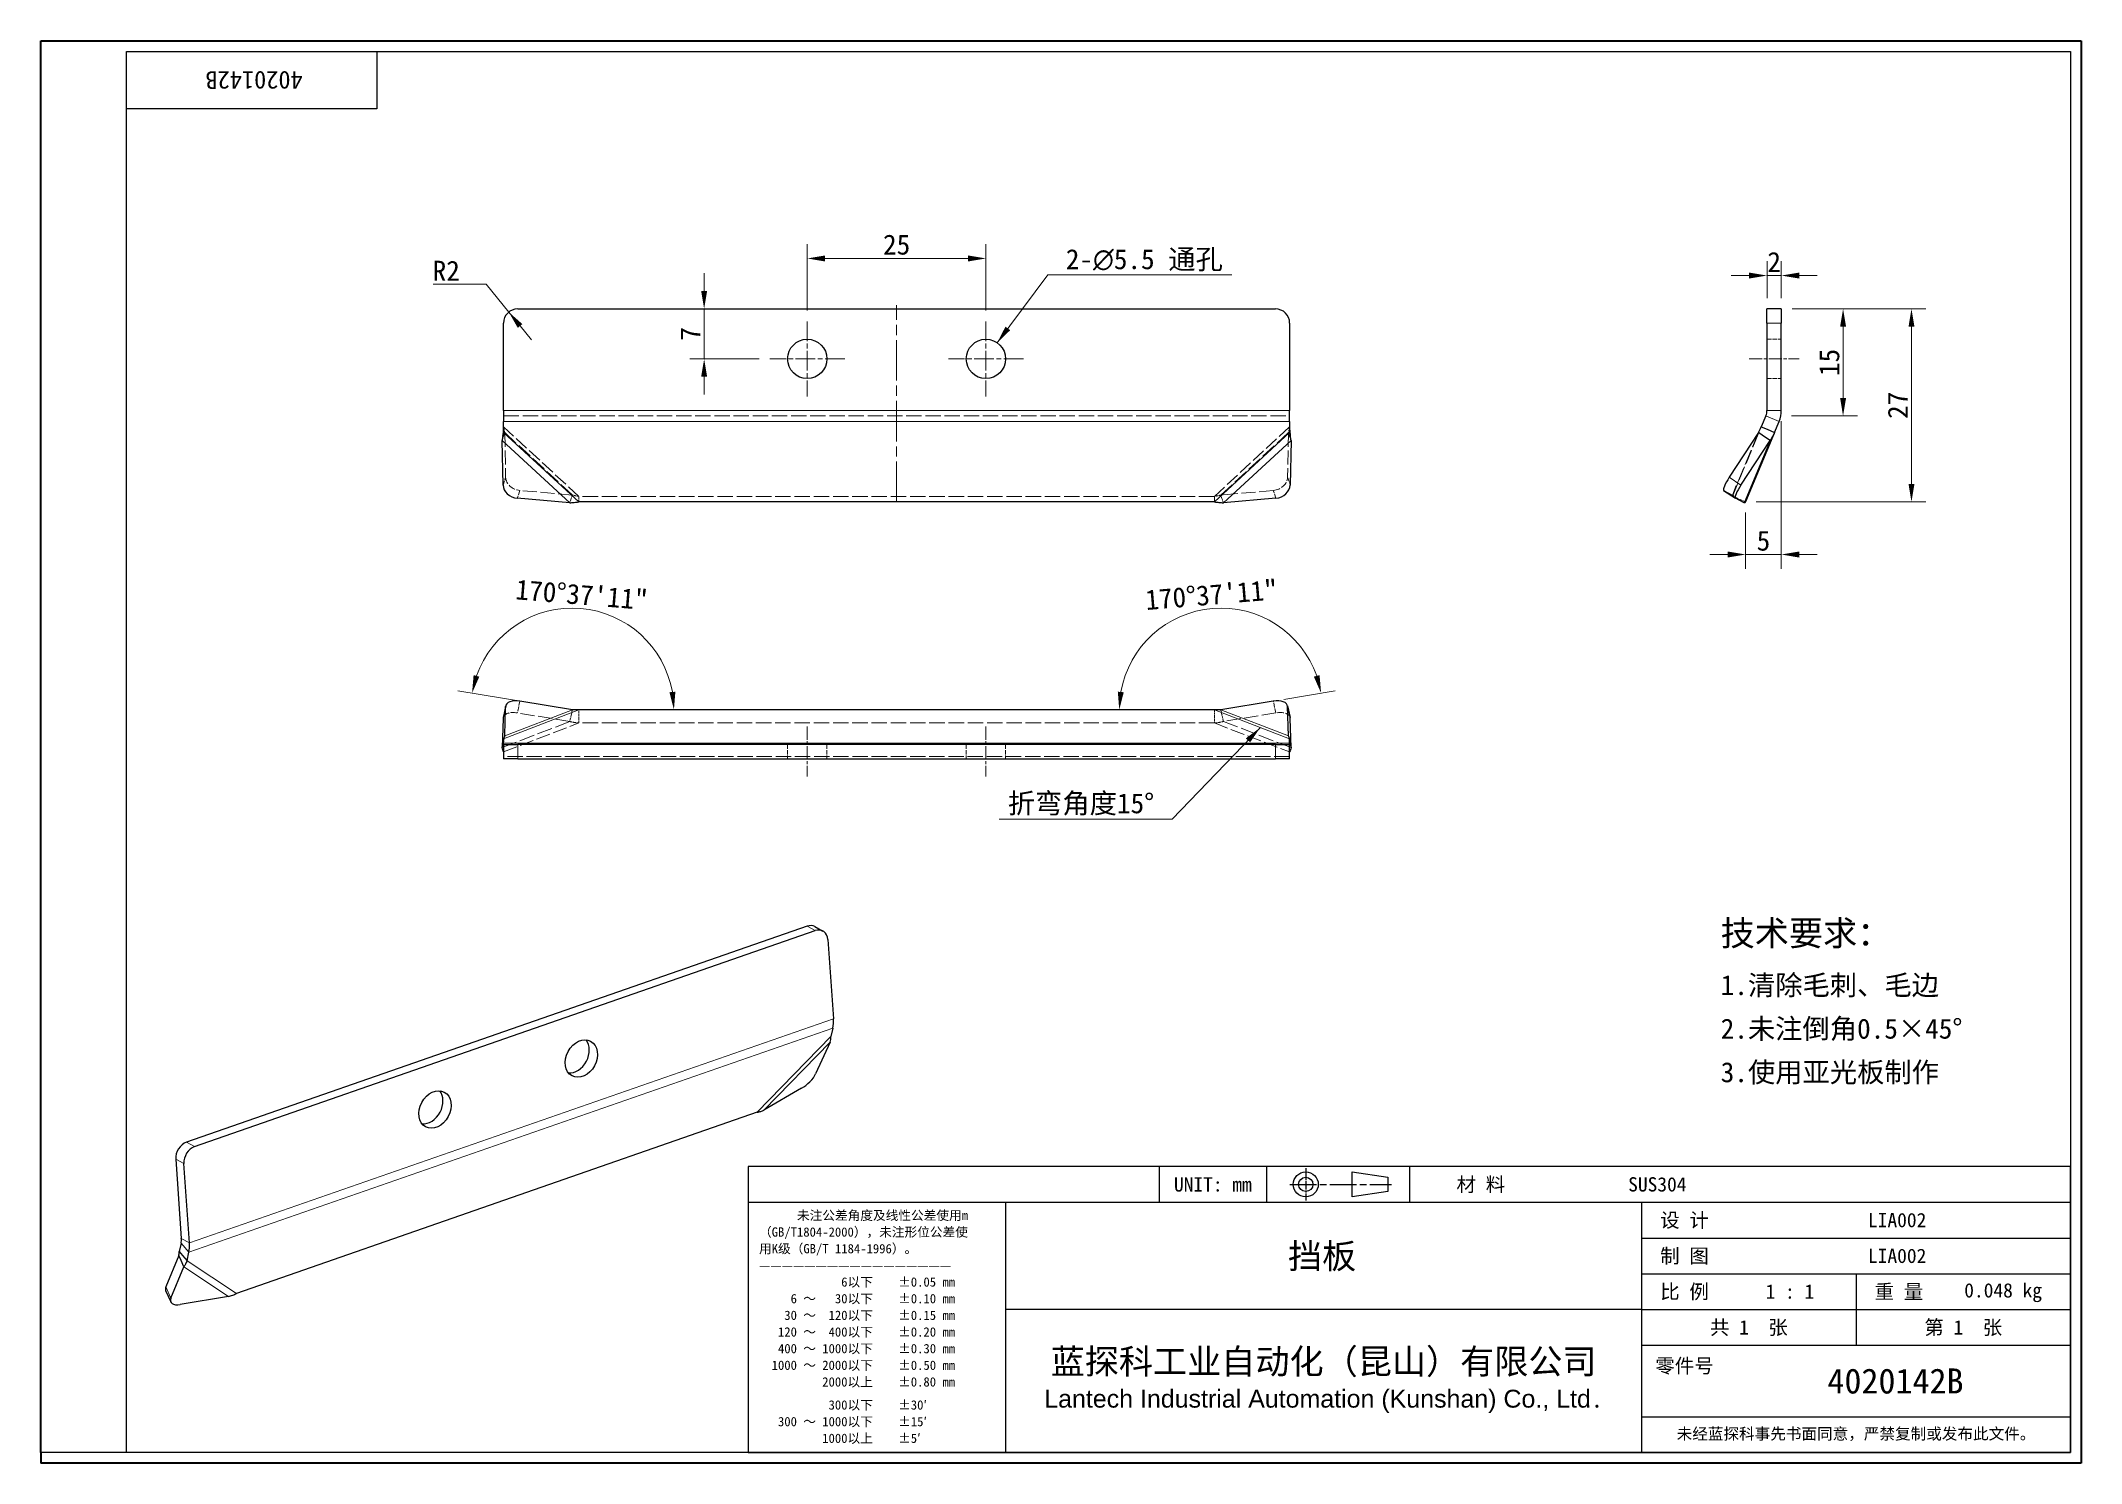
# Model space of a CAD drawing. Header units: millimetres. Extents: x 6 to 292, y 5 to 205.
import ezdxf
from ezdxf.enums import TextEntityAlignment as Align

# ---------------------------------------------------------------- set-up
doc = ezdxf.new("R2010")
doc.units = ezdxf.units.MM
doc.linetypes.add('CHAIN', pattern=[0.3543, 0.2362, -0.0295, 0.0591, -0.0295])
doc.linetypes.add('DASHED', pattern=[0.2067, 0.1654, -0.0413])
for name, color, linetype, lineweight in [('1', 7, 'Continuous', 18), ('可见 (ISO)', 7, 'Continuous', 25), ('可见窄的 (ISO)', 7, 'Continuous', 18), ('图框 (ISO)', 7, 'Continuous', 35), ('标题 (ISO)', 7, 'Continuous', 25)]:
    doc.layers.add(name, color=color, linetype=linetype, lineweight=lineweight)
for name, color, linetype, lineweight, true_color in [('中心标记 (ISO)', 1, 'CHAIN', 18, 0xff0000), ('中心线 (ISO)', 1, 'CHAIN', 18, 0xff0000), ('尺寸 (ISO)', 7, 'Continuous', 18, 0x008000), ('符号 (ISO)', 7, 'Continuous', 18, 0x008000), ('隐藏 (ISO)', 5, 'DASHED', 18, 0x0000ff), ('隐藏窄的 (ISO)', 5, 'DASHED', 18, 0x0000ff)]:
    doc.layers.add(name, color=color, linetype=linetype, lineweight=lineweight, true_color=true_color)
doc.styles.add('文本样式164', font='SimSun.ttf')
doc.styles.add('文本样式165', font='SimSun.ttf')
doc.styles.add('文本样式74', font='SimSun.ttf')
doc.styles.add('最新国标', font='simfang.ttf')
doc.styles.add('注释文本 (ISO)', font='simfang.ttf')
doc.dimstyles.new('默认 (GB)', dxfattribs={"dimtxt": 2.8, "dimasz": 2.5, "dimexe": 2, "dimexo": 1.5, "dimgap": 0.5, "dimtad": 1, "dimtoh": 1, "dimdsep": 46, "dimtxsty": '最新国标', "dimcen": 0.09, "dimdle": 10, "dimclrd": 256, "dimclre": 256, "dimclrt": 256, "dimaunit": 1, "dimadec": 3, "dimazin": 2, "dimtfac": 0.535714, "dimtmove": 0, "dimatfit": 3, "dimfxl": 0, "dimtolj": 1, "dimtzin": 0, "dimlwd": -1, "dimlwe": -1, "dimarcsym": 0})
doc.dimstyles.new('默认 (GB)$7', dxfattribs={"dimtxt": 2.8, "dimasz": 2.5, "dimexe": 2, "dimexo": 1.5, "dimgap": 0.5, "dimtad": 1, "dimtoh": 1, "dimdsep": 46, "dimtxsty": '最新国标', "dimcen": 0.09, "dimdle": 10, "dimclrd": 256, "dimclre": 256, "dimclrt": 256, "dimaunit": 1, "dimadec": 3, "dimazin": 2, "dimtfac": 0.535714, "dimtmove": 0, "dimatfit": 3, "dimfxl": 0, "dimtolj": 1, "dimtzin": 0, "dimlwd": -1, "dimlwe": -1, "dimarcsym": 0})

# ---------------------------------------------------------------- blocks, each defined once
blk = doc.blocks.new('图框 最新国标')
at = {"layer": '图框 (ISO)'}
for p, q in [((6, 7), (6, 204.5)), ((6, 204.5), (291.5, 204.5)), ((291.5, 204.5), (291.5, 5.5)), ((6, 7), (6, 5.5)), ((6, 7), (6, 5.5)), ((291.5, 5.5), (6, 5.5))]:
    blk.add_line(p, q, dxfattribs=at)
at = {"layer": '图框 (ISO)', "color": 7, "linetype": 'Continuous', "lineweight": 25}
for p, q in [((18, 203), (290, 203)), ((18, 7), (18, 203)), ((18, 203), (290, 203)), ((53, 203), (53, 195)), ((290, 203), (290, 7)), ((290, 203), (290, 7)), ((53, 195), (18, 195)), ((290, 7), (6, 7)), ((290, 7), (18, 7))]:
    blk.add_line(p, q, dxfattribs=at)
at = {"layer": '图框 (ISO)', "style": '文本样式74'}
blk.add_attdef('零件代号_001', (42.65, 200.25), '', height=2.5, rotation=180, dxfattribs=at)
blk = doc.blocks.new('标题栏 最新国标')
at = {"layer": '标题 (ISO)'}
for p, q in [((381.98, -183.84), (196.98, -183.84)), ((196.98, -183.84), (196.98, -223.84)), ((254.48, -183.84), (254.48, -188.84)), ((269.48, -183.84), (269.48, -188.84)), ((281.48, -188.09), (281.48, -184.59)), ((281.48, -184.59), (286.48, -185.34)), ((286.48, -185.34), (286.48, -187.34)), ((289.48, -183.84), (289.48, -188.84)), ((381.98, -223.84), (381.98, -183.84)), ((383.48, -183.84), (383.48, -225.34)), ((286.48, -187.34), (281.48, -188.09)), ((196.98, -188.84), (381.98, -188.84)), ((232.98, -188.84), (232.98, -223.84)), ((321.98, -188.84), (321.98, -223.84)), ((321.98, -193.84), (381.98, -193.84)), ((321.98, -198.84), (381.98, -198.84)), ((351.98, -198.84), (351.98, -208.84)), ((321.98, -203.84), (232.98, -203.84)), ((321.98, -203.84), (381.98, -203.84)), ((321.98, -208.84), (381.98, -208.84)), ((321.98, -218.84), (381.98, -218.84)), ((196.98, -223.84), (381.98, -223.84)), ((383.48, -225.34), (196.98, -225.34))]:
    blk.add_line(p, q, dxfattribs=at)
at = {"layer": '标题 (ISO)', "linetype": 'CHAIN', "ltscale": 5.000333}
blk.add_line((274.98, -184.09), (274.98, -188.59), dxfattribs=at)
at = {"layer": '标题 (ISO)', "linetype": 'CHAIN', "ltscale": 15.834605}
blk.add_line((272.73, -186.34), (286.98, -186.34), dxfattribs=at)
at = {"layer": '标题 (ISO)'}
for radius in [1.75, 1]:
    blk.add_circle((274.98, -186.34), radius, dxfattribs=at)
at = {"layer": '1', "style": '文本样式164'}
for s, p in [('UNIT: mm', (261.98, -186.34)), ('材 料', (299.48, -186.34)), ('设 计', (327.98, -191.34)), ('制 图', (327.98, -196.34)), ('比 例', (327.98, -201.34)), ('重 量', (357.98, -201.34)), ('共 1  张', (336.98, -206.34)), ('第 1  张', (366.98, -206.34))]:
    blk.add_text(s, height=2, dxfattribs=at).set_placement(p, align=Align.MIDDLE_CENTER)
at = {"layer": '标题 (ISO)', "char_height": 2, "style": '注释文本 (ISO)'}
for s, insert, attachment_point, line_spacing_factor in [('{\\fSimSun|b0|i0|c134|p2;\\H0.65x;      未注公差角度及线性公差使用m\\P（GB/T1804-2000），未注形位公差使\\P用K级（GB/T 1184-1996）。\\P—————————————————\\P             6以下    ±0.05 mm\\P     6 ～   30以下    ±0.10 mm\\P    30 ～  120以下    ±0.15 mm\\P   120 ～  400以下    ±0.20 mm\\P   400 ～ 1000以下    ±0.30 mm\\P  1000 ～ 2000以下    ±0.50 mm\\P          2000以上    ±0.80 mm\\P\\H0.38462x;\\P\\H2.6x;           300以下    ±30′\\P   300 ～ 1000以下    ±15′\\P          1000以上    ±5′}', (198.48, -206.34), 4, 1.075116), ('{\\fMicrosoft YaHei|b0|i0|c134|p34;\\H1.75x;蓝探科工业自动化（昆山）有限公司\\P\\fArial|b0|i0|c0|p34;\\H0.71429x;Lantech Industrial Automation (Kunshan) Co., Ltd\\fFangSong|b0|i0|c134|p49;.\\H1.15195x; }', (277.48, -213.84), 5, 0.978695)]:
    blk.add_mtext(s, dxfattribs=dict(at, insert=insert, attachment_point=attachment_point, line_spacing_factor=line_spacing_factor))
at = {"layer": '标题 (ISO)', "attachment_point": 5, "style": '注释文本 (ISO)'}
for s, insert, char_height in [('\\fFangSong|b0|i0;零件号', (327.98, -211.84), 2), ('\\fSimSun|b0|i0;{\\H1.6000;未经蓝探科事先书面同意，严禁复制或发布此文件。}', (351.98, -221.34), 1.6)]:
    blk.add_mtext(s, dxfattribs=dict(at, insert=insert, char_height=char_height))
at = {"layer": '标题 (ISO)'}
for tag, p, height, style in [('材料_001', (320.09, -187.33), 2, '注释文本 (ISO)'), ('设计人_001', (353.65, -192.33), 2, '注释文本 (ISO)'), ('库存编号_001', (272.5, -198.11), 3.5, '文本样式165'), ('设计人_001', (353.65, -197.33), 2, '注释文本 (ISO)'), ('视图比例_001', (339.32, -202.33), 2, '注释文本 (ISO)'), ('质量\\P3;_001', (367.12, -202.16), 2, '注释文本 (ISO)'), ('零件代号_001', (347.97, -215.59), 3.5, '文本样式165')]:
    blk.add_attdef(tag, p, '', height=height, dxfattribs=dict(at, style=style))
blk = doc.blocks.new('*D5')
at = {"layer": 'Defpoints', "color": 0, "transparency": 16777216}
for p in [(138.25, 174.05), (113.25, 165.25), (138.25, 165.25)]:
    blk.add_point(p, dxfattribs=at)
at = {"layer": '尺寸 (ISO)', "color": 116, "true_color": 0x00803f, "transparency": 16777216}
for p, q in [((113.25, 166.75), (113.25, 176.05)), ((138.25, 166.75), (138.25, 176.05)), ((115.75, 174.05), (135.75, 174.05))]:
    blk.add_line(p, q, dxfattribs=at)
for points in [[(115.75, 174.47), (115.75, 173.63), (113.25, 174.05)], [(135.75, 174.47), (135.75, 173.63), (138.25, 174.05)]]:
    blk.add_solid(points, dxfattribs=at)
at = {"layer": '尺寸 (ISO)', "transparency": 16777216, "insert": (125.75, 175.97), "char_height": 2.8, "attachment_point": 5, "style": '最新国标'}
blk.add_mtext('\\A1;25', dxfattribs=at)
blk = doc.blocks.new('*D6')
at = {"layer": 'Defpoints', "color": 0, "transparency": 16777216}
for p in [(98.82, 167), (98.82, 160), (108, 160)]:
    blk.add_point(p, dxfattribs=at)
at = {"layer": '尺寸 (ISO)', "color": 116, "true_color": 0x00803f, "transparency": 16777216}
for p, q in [((98.82, 169.5), (98.82, 172)), ((98.82, 167), (98.82, 164.5)), ((98.82, 164.5), (98.82, 162.5)), ((106.5, 160), (96.82, 160)), ((98.82, 160), (98.82, 162.5)), ((98.82, 157.5), (98.82, 155))]:
    blk.add_line(p, q, dxfattribs=at)
for points in [[(98.4, 169.5), (99.23, 169.5), (98.82, 167)], [(98.4, 157.5), (99.23, 157.5), (98.82, 160)]]:
    blk.add_solid(points, dxfattribs=at)
at = {"layer": '尺寸 (ISO)', "transparency": 16777216, "insert": (96.9, 163.5), "char_height": 2.8, "attachment_point": 5, "rotation": 90, "style": '最新国标'}
blk.add_mtext('\\A1;7', dxfattribs=at)
blk = doc.blocks.new('*D7')
at = {"layer": 'Defpoints', "color": 0, "transparency": 16777216}
for p in [(71.48, 166.55), (72.75, 165)]:
    blk.add_point(p, dxfattribs=at)
at = {"layer": '尺寸 (ISO)', "color": 116, "true_color": 0x00803f, "transparency": 16777216}
for p, q in [((60.88, 170.43), (68.33, 170.43)), ((68.33, 170.43), (69.91, 168.49)), ((71.48, 166.55), (69.91, 168.49)), ((72.75, 165), (71.48, 166.55)), ((73.06, 164.61), (74.64, 162.67))]:
    blk.add_line(p, q, dxfattribs=at)
blk.add_solid([(73.38, 164.87), (72.74, 164.34), (71.48, 166.55)], dxfattribs=at)
at = {"layer": '尺寸 (ISO)', "transparency": 16777216, "insert": (62.73, 172.33), "char_height": 2.8, "attachment_point": 5, "style": '最新国标'}
blk.add_mtext('\\A1;R2', dxfattribs=at)
blk = doc.blocks.new('*D8')
at = {"layer": 'Defpoints', "color": 0, "transparency": 16777216}
for p in [(249.54, 167), (249.46, 152.01), (258.18, 152.01)]:
    blk.add_point(p, dxfattribs=at)
at = {"layer": '尺寸 (ISO)', "color": 116, "true_color": 0x00803f, "transparency": 16777216}
for p, q in [((251.04, 167), (260.18, 167)), ((258.18, 164.5), (258.18, 154.51)), ((250.96, 152.01), (260.18, 152.01))]:
    blk.add_line(p, q, dxfattribs=at)
for points in [[(257.77, 164.5), (258.6, 164.5), (258.18, 167)], [(257.77, 154.51), (258.6, 154.51), (258.18, 152.01)]]:
    blk.add_solid(points, dxfattribs=at)
at = {"layer": '尺寸 (ISO)', "transparency": 16777216, "insert": (256.27, 159.5), "char_height": 2.8, "attachment_point": 5, "rotation": 90, "style": '最新国标'}
blk.add_mtext('\\A1;15', dxfattribs=at)
blk = doc.blocks.new('*D9')
at = {"layer": 'Defpoints', "color": 0, "transparency": 16777216}
for p in [(249.54, 167), (244.54, 140), (267.75, 140)]:
    blk.add_point(p, dxfattribs=at)
at = {"layer": '尺寸 (ISO)', "color": 116, "true_color": 0x00803f, "transparency": 16777216}
for p, q in [((251.04, 167), (269.75, 167)), ((267.75, 164.5), (267.75, 142.5)), ((246.04, 140), (269.75, 140))]:
    blk.add_line(p, q, dxfattribs=at)
for points in [[(267.34, 164.5), (268.17, 164.5), (267.75, 167)], [(267.34, 142.5), (268.17, 142.5), (267.75, 140)]]:
    blk.add_solid(points, dxfattribs=at)
at = {"layer": '尺寸 (ISO)', "transparency": 16777216, "insert": (265.84, 153.5), "char_height": 2.8, "attachment_point": 5, "rotation": 90, "style": '最新国标'}
blk.add_mtext('\\A1;27', dxfattribs=at)
blk = doc.blocks.new('*D10')
at = {"layer": 'Defpoints', "color": 0, "transparency": 16777216}
for p in [(249.54, 152.8), (244.54, 140), (244.54, 132.63)]:
    blk.add_point(p, dxfattribs=at)
at = {"layer": '尺寸 (ISO)', "color": 116, "true_color": 0x00803f, "transparency": 16777216}
for p, q in [((249.54, 151.3), (249.54, 130.63)), ((244.54, 138.5), (244.54, 130.63)), ((242.04, 132.63), (239.54, 132.63)), ((249.54, 132.63), (244.54, 132.63)), ((252.04, 132.63), (254.54, 132.63))]:
    blk.add_line(p, q, dxfattribs=at)
for points in [[(242.04, 133.05), (242.04, 132.21), (244.54, 132.63)], [(252.04, 133.05), (252.04, 132.21), (249.54, 132.63)]]:
    blk.add_solid(points, dxfattribs=at)
at = {"layer": '尺寸 (ISO)', "transparency": 16777216, "insert": (247.04, 134.55), "char_height": 2.8, "attachment_point": 5, "style": '最新国标'}
blk.add_mtext('\\A1;5', dxfattribs=at)
blk = doc.blocks.new('*D11')
at = {"layer": 'Defpoints', "color": 0, "transparency": 16777216}
for p in [(249.54, 171.66), (247.54, 167), (249.54, 167)]:
    blk.add_point(p, dxfattribs=at)
at = {"layer": '尺寸 (ISO)', "color": 116, "true_color": 0x00803f, "transparency": 16777216}
for p, q in [((245.04, 171.66), (242.54, 171.66)), ((247.54, 168.5), (247.54, 173.66)), ((247.54, 171.66), (249.54, 171.66)), ((249.54, 168.5), (249.54, 173.66)), ((252.04, 171.66), (254.54, 171.66))]:
    blk.add_line(p, q, dxfattribs=at)
for points in [[(245.04, 172.07), (245.04, 171.24), (247.54, 171.66)], [(252.04, 172.07), (252.04, 171.24), (249.54, 171.66)]]:
    blk.add_solid(points, dxfattribs=at)
at = {"layer": '尺寸 (ISO)', "transparency": 16777216, "insert": (248.54, 173.56), "char_height": 2.8, "attachment_point": 5, "style": '最新国标'}
blk.add_mtext('\\A1;2', dxfattribs=at)
blk = doc.blocks.new('*D12')
at = {"layer": 'Defpoints', "color": 0, "transparency": 16777216}
for p in [(176.85, 123.93), (178.45, 112.12), (169.62, 110.91), (171.12, 110.91)]:
    blk.add_point(p, dxfattribs=at)
at = {"layer": '尺寸 (ISO)', "color": 116, "true_color": 0x00803f, "transparency": 16777216}
blk.add_line((179.93, 112.36), (187.13, 113.55), dxfattribs=at)
blk.add_arc((171.12, 110.91), 14.22, 19.4641, 169.9163, dxfattribs=at)
for points in [[(184.93, 115.75), (184.13, 115.54), (185.15, 113.23)], [(157.53, 113.36), (156.7, 113.43), (156.9, 110.91)]]:
    blk.add_solid(points, dxfattribs=at)
at = {"layer": '尺寸 (ISO)', "transparency": 16777216, "insert": (169.8, 126.99), "char_height": 2.8, "attachment_point": 5, "rotation": 4.6902, "style": '最新国标'}
blk.add_mtext('\\A1;170°37\'11"', dxfattribs=at)
blk = doc.blocks.new('*D13')
at = {"layer": 'Defpoints', "color": 0, "transparency": 16777216}
for p in [(88.14, 122.82), (78.89, 111.15), (80.37, 110.91), (170.21, 110.91)]:
    blk.add_point(p, dxfattribs=at)
at = {"layer": '尺寸 (ISO)', "color": 116, "true_color": 0x00803f, "transparency": 16777216}
blk.add_line((77.41, 111.4), (64.36, 113.55), dxfattribs=at)
blk.add_arc((80.37, 110.91), 14.22, 10.0837, 160.5359, dxfattribs=at)
for points in [[(67.36, 115.54), (66.56, 115.75), (66.34, 113.23)], [(94.79, 113.43), (93.96, 113.36), (94.59, 110.91)]]:
    blk.add_solid(points, dxfattribs=at)
at = {"layer": '尺寸 (ISO)', "transparency": 16777216, "insert": (81.69, 126.99), "char_height": 2.8, "attachment_point": 5, "rotation": 355.3098, "style": '最新国标'}
blk.add_mtext('\\A1;170°37\'11"', dxfattribs=at)

msp = doc.modelspace()

# ---------------------------------------------------------------- linework, layer by layer
at = {"layer": '中心标记 (ISO)', "ltscale": 11.667578}
for p, q in [((113.245, 165.246), (113.245, 154.746)), ((138.245, 165.246), (138.245, 154.746)), ((118.495, 159.996), (107.995, 159.996)), ((143.495, 159.996), (132.995, 159.996))]:
    msp.add_line(p, q, dxfattribs=at)
at = {"layer": '中心线 (ISO)', "ltscale": 23.990969}
msp.add_line((125.745, 139.961), (125.745, 167.496), dxfattribs=at)
at = {"layer": '中心线 (ISO)', "ltscale": 7.778352}
for p, q in [((245.036, 159.996), (252.036, 159.996)), ((113.245, 108.562), (113.245, 101.562)), ((138.245, 108.562), (138.245, 101.562))]:
    msp.add_line(p, q, dxfattribs=at)
at = {"layer": '可见 (ISO)'}
for p, q in [((72.745, 166.996), (178.745, 166.996)), ((247.536, 164.996), (247.536, 166.996)), ((249.536, 166.996), (247.536, 166.996)), ((249.536, 166.996), (249.536, 164.996)), ((70.745, 152.796), (70.745, 164.996)), ((180.745, 164.996), (180.745, 152.796)), ((247.536, 164.996), (247.536, 152.796)), ((249.536, 152.796), (249.536, 164.996)), ((70.745, 152.796), (70.745, 151.257)), ((180.745, 151.257), (180.745, 152.796)), ((247.382, 152.026), (246.741, 150.488)), ((70.674, 142.354), (70.546, 148.603)), ((70.745, 149.719), (70.745, 151.257)), ((180.745, 151.257), (180.745, 149.719)), ((180.944, 148.603), (180.817, 142.354)), ((246.332, 149.684), (242.248, 143.434)), ((243.89, 142.354), (247.975, 148.603)), ((248.587, 149.719), (244.536, 139.996)), ((247.055, 149.208), (246.332, 149.684)), ((246.741, 150.488), (247.553, 150.149)), ((247.975, 148.603), (247.055, 149.208)), ((247.553, 150.149), (248.587, 149.719)), ((248.587, 149.719), (249.228, 151.257)), ((80.013, 139.864), (72.674, 140.507)), ((170.212, 139.996), (81.278, 139.996)), ((178.817, 140.507), (171.477, 139.864)), ((241.473, 141.592), (243.115, 140.511)), ((242.798, 140.72), (242.69, 140.765)), ((244.333, 139.864), (243.121, 140.507)), ((71.053, 111.46), (70.687, 109.818)), ((70.912, 107.265), (71.04, 111.35)), ((80.379, 110.906), (73.04, 112.119)), ((178.451, 112.119), (171.111, 110.906)), ((180.437, 111.46), (180.803, 109.818)), ((180.578, 107.265), (180.451, 111.35)), ((70.674, 109.707), (70.546, 105.623)), ((170.212, 110.908), (81.278, 110.908)), ((180.944, 105.623), (180.817, 109.707)), ((70.546, 105.623), (70.745, 106.515)), ((70.745, 106.216), (70.745, 106.857)), ((70.745, 106.062), (70.745, 106.216)), ((70.745, 106.062), (72.745, 106.062)), ((70.745, 106.062), (70.745, 104.062)), ((178.745, 106.062), (72.745, 106.062)), ((178.745, 106.062), (180.745, 106.062)), ((180.745, 106.216), (180.745, 106.857)), ((180.745, 106.515), (180.944, 105.623)), ((180.745, 106.062), (180.745, 106.216)), ((180.745, 104.062), (180.745, 106.062)), ((72.745, 104.062), (70.745, 104.062)), ((72.745, 104.062), (178.745, 104.062)), ((180.745, 104.062), (178.745, 104.062)), ((113.218, 80.62), (26.389, 50.408)), ((27.528, 49.794), (114.358, 80.006)), ((114.296, 80.565), (115.436, 79.95)), ((116.125, 78.76), (116.909, 67.683)), ((116.832, 66.381), (116.566, 65.181)), ((116.451, 64.413), (114.42, 59.958)), ((112.462, 57.948), (107.182, 54.9)), ((106.253, 54.596), (33.403, 29.248)), ((24.879, 48.023), (25.662, 36.946)), ((26.802, 36.331), (26.019, 47.408)), ((25.313, 34.538), (23.491, 30.155)), ((25.624, 33.838), (25.313, 34.538)), ((25.624, 36.295), (25.358, 35.095)), ((25.358, 35.095), (25.842, 34.538)), ((25.842, 34.538), (26.459, 33.829)), ((26.459, 33.829), (26.726, 35.029)), ((24.197, 28.565), (26.019, 32.948)), ((26.019, 32.948), (25.624, 33.838)), ((23.469, 29.648), (24.175, 28.058)), ((32.26, 28.831), (25.515, 27.695))]:
    msp.add_line(p, q, dxfattribs=at)
for centre in [(113.245, 159.996), (138.245, 159.996)]:
    msp.add_circle(centre, 2.75, dxfattribs=at)
for centre, radius, start, end in [((72.745, 164.996), 2, 90, 180), ((178.745, 164.996), 2, 0, 90), ((245.536, 152.796), 2, 337.38014, 0), ((245.536, 152.796), 4, 337.38014, 0)]:
    msp.add_arc(centre, radius, start, end, dxfattribs=at)
for centre, major_axis, ratio, start_param, end_param in [((242.572, 143.262), (-1.099, -1.671), 0.1830127, 4.7297196, 6.2831853), ((72.64, 142.181), (-1.894, 0.641), 0.8212343, 0.2885743, 1.8593706), ((178.851, 142.181), (1.894, 0.641), 0.8212343, 4.4238147, 5.994611), ((244.215, 142.181), (-1.099, -1.671), 0.1830127, 4.7297196, 6.300516), ((73.006, 111.025), (-1.952, 0.435), 0.5404447, 4.8149195, 6.3857159), ((178.485, 111.025), (1.952, 0.435), 0.5404447, 6.1806548, 7.7514511), ((72.64, 109.383), (-1.952, 0.435), 0.5404447, 0, 0.1025306), ((178.851, 109.383), (1.952, 0.435), 0.5404447, 6.1806548, 6.2831853), ((113.347, 78.805), (0.949, 1.76), 0.7620386, 0, 0.6939944), ((114.487, 78.19), (0.949, 1.76), 0.7620386, 5.4063833, 6.9771797), ((114.629, 68.912), (1.314, -3.778), 0.4977558, 0.6781646, 1.0729557), ((80.492, 62.722), (-1.305, -2.421), 0.7620386, 0.314136, 2.8274566), ((113.006, 59.141), (-1.454, -1.373), 0.3108809, 0.9179497, 2.488746), ((60.014, 55.596), (-1.305, -2.421), 0.7620386, 0.314136, 2.8274566), ((26.517, 48.593), (-0.949, -1.76), 0.7620386, 3.835587, 5.4063833), ((27.657, 47.978), (0.949, 1.76), 0.7620386, 0.6939944, 2.2647907), ((24.522, 37.56), (0.657, -1.889), 0.4977558, 0.6781646, 1.0729557), ((24.522, 37.56), (-1.314, 3.778), 0.4977558, 3.8197572, 4.2145484), ((25.297, 30.46), (-1.828, -0.811), 0.4930722, 5.8038873, 6.2831853), ((26.003, 28.869), (-1.828, -0.811), 0.4930722, 5.8038873, 7.3746836)]:
    msp.add_ellipse(centre, major_axis=major_axis, ratio=ratio, start_param=start_param, end_param=end_param, dxfattribs=at)
for centre in [(81.632, 62.107), (61.154, 54.982)]:
    msp.add_ellipse(centre, major_axis=(-1.305, -2.421), ratio=0.7620386, dxfattribs=at)
for points, knots in [([(70.745, 149.719), (70.711, 149.523), (70.676, 149.331), (70.609, 148.959), (70.577, 148.778), (70.546, 148.603)], [0, 0, 0, 0, 0.06454266, 0.06454266, 0.12908532, 0.12908532, 0.12908532, 0.12908532]), ([(180.944, 148.603), (180.914, 148.778), (180.881, 148.959), (180.814, 149.331), (180.78, 149.523), (180.745, 149.719)], [0, 0, 0, 0, 0.06454266, 0.06454266, 0.12908532, 0.12908532, 0.12908532, 0.12908532]), ([(246.332, 149.684), (246.41, 149.812), (246.483, 149.944), (246.62, 150.212), (246.683, 150.349), (246.741, 150.488)], [0, 0, 0, 0, 0.04591425, 0.04591425, 0.0918285, 0.0918285, 0.0918285, 0.0918285]), ([(248.587, 149.719), (248.505, 149.523), (248.413, 149.331), (248.209, 148.959), (248.096, 148.778), (247.975, 148.603)], [0, 0, 0, 0, 0.06454266, 0.06454266, 0.12908532, 0.12908532, 0.12908532, 0.12908532]), ([(80.013, 139.864), (80.221, 139.875), (80.431, 139.892), (80.854, 139.936), (81.066, 139.964), (81.278, 139.996)], [0, 0, 0, 0, 0.06454266, 0.06454266, 0.12908532, 0.12908532, 0.12908532, 0.12908532]), ([(170.212, 139.996), (170.425, 139.964), (170.637, 139.936), (171.059, 139.892), (171.269, 139.875), (171.477, 139.864)], [0, 0, 0, 0, 0.06454266, 0.06454266, 0.12908532, 0.12908532, 0.12908532, 0.12908532]), ([(244.333, 139.864), (244.387, 139.875), (244.431, 139.892), (244.499, 139.936), (244.522, 139.964), (244.536, 139.996)], [0, 0, 0, 0, 0.06454266, 0.06454266, 0.12908532, 0.12908532, 0.12908532, 0.12908532]), ([(81.278, 110.908), (81.128, 110.897), (80.977, 110.892), (80.677, 110.892), (80.528, 110.897), (80.379, 110.906)], [0, 0, 0, 0, 0.04591425, 0.04591425, 0.0918285, 0.0918285, 0.0918285, 0.0918285]), ([(171.111, 110.906), (170.963, 110.897), (170.813, 110.892), (170.513, 110.892), (170.363, 110.897), (170.212, 110.908)], [0, 0, 0, 0, 0.04591425, 0.04591425, 0.0918285, 0.0918285, 0.0918285, 0.0918285]), ([(70.912, 107.265), (70.883, 107.187), (70.855, 107.114), (70.8, 106.978), (70.772, 106.915), (70.745, 106.857)], [0, 0, 0, 0, 0.04591425, 0.04591425, 0.0918285, 0.0918285, 0.0918285, 0.0918285]), ([(180.745, 106.857), (180.718, 106.915), (180.691, 106.978), (180.636, 107.114), (180.607, 107.187), (180.578, 107.265)], [0, 0, 0, 0, 0.04591425, 0.04591425, 0.0918285, 0.0918285, 0.0918285, 0.0918285]), ([(70.745, 105.01), (70.711, 105.092), (70.676, 105.184), (70.609, 105.389), (70.577, 105.501), (70.546, 105.623)], [0, 0, 0, 0, 0.06454266, 0.06454266, 0.12908532, 0.12908532, 0.12908532, 0.12908532]), ([(180.944, 105.623), (180.914, 105.501), (180.881, 105.389), (180.814, 105.184), (180.78, 105.092), (180.745, 105.01)], [0, 0, 0, 0, 0.06454266, 0.06454266, 0.12908532, 0.12908532, 0.12908532, 0.12908532]), ([(116.451, 64.413), (116.484, 64.526), (116.51, 64.646), (116.548, 64.902), (116.56, 65.038), (116.566, 65.181)], [0, 0, 0, 0, 0.06454266, 0.06454266, 0.12908532, 0.12908532, 0.12908532, 0.12908532]), ([(106.253, 54.596), (106.421, 54.632), (106.583, 54.675), (106.894, 54.776), (107.042, 54.834), (107.182, 54.9)], [0, 0, 0, 0, 0.06454266, 0.06454266, 0.12908532, 0.12908532, 0.12908532, 0.12908532]), ([(25.313, 34.538), (25.325, 34.622), (25.336, 34.711), (25.351, 34.897), (25.356, 34.994), (25.358, 35.095)], [0, 0, 0, 0, 0.04591425, 0.04591425, 0.0918285, 0.0918285, 0.0918285, 0.0918285]), ([(26.459, 33.829), (26.397, 33.666), (26.328, 33.511), (26.181, 33.216), (26.102, 33.078), (26.019, 32.948)], [0, 0, 0, 0, 0.06454266, 0.06454266, 0.12908532, 0.12908532, 0.12908532, 0.12908532]), ([(32.26, 28.831), (32.46, 28.883), (32.656, 28.945), (33.038, 29.085), (33.223, 29.163), (33.403, 29.248)], [0, 0, 0, 0, 0.06454266, 0.06454266, 0.12908532, 0.12908532, 0.12908532, 0.12908532])]:
    msp.add_open_spline(points, degree=3, knots=knots, dxfattribs=at)
for points in [[(70.654, 149.205), (70.714, 149.539), (70.745, 149.857), (70.745, 150.149)], [(180.745, 150.149), (180.745, 149.857), (180.777, 149.539), (180.837, 149.205)], [(242.69, 140.765), (242.692, 140.772), (242.695, 140.779), (242.697, 140.786)]]:
    msp.add_open_spline(points, degree=3, dxfattribs=at)
at = {"layer": '可见窄的 (ISO)'}
for p, q in [((247.536, 164.996), (249.536, 164.996)), ((180.745, 152.796), (70.745, 152.796)), ((249.228, 151.257), (247.382, 152.026)), ((249.536, 152.796), (247.536, 152.796)), ((80.013, 139.864), (70.546, 148.603)), ((180.745, 151.257), (70.745, 151.257)), ((70.745, 149.719), (81.278, 139.996)), ((170.212, 139.996), (180.745, 149.719)), ((180.944, 148.603), (171.477, 139.864)), ((244.333, 139.864), (247.975, 148.603)), ((243.89, 142.354), (242.248, 143.434)), ((70.674, 109.707), (71.04, 111.35)), ((180.451, 111.35), (180.817, 109.707)), ((81.278, 110.908), (70.745, 106.857)), ((70.912, 107.265), (80.379, 110.906)), ((180.745, 106.857), (170.212, 110.908)), ((171.111, 110.906), (180.578, 107.265)), ((70.745, 106.216), (180.745, 106.216)), ((72.745, 104.062), (72.745, 106.062)), ((178.745, 106.062), (178.745, 104.062)), ((113.218, 80.62), (114.358, 80.006)), ((116.832, 66.381), (26.726, 35.029)), ((116.909, 67.683), (26.802, 36.331)), ((106.253, 54.596), (116.566, 65.181)), ((116.451, 64.413), (107.182, 54.9)), ((27.528, 49.794), (26.389, 50.408)), ((24.879, 48.023), (26.019, 47.408)), ((26.726, 35.029), (25.624, 36.295)), ((26.802, 36.331), (25.662, 36.946)), ((32.26, 28.831), (26.019, 32.948)), ((26.459, 33.829), (33.403, 29.248)), ((24.197, 28.565), (23.491, 30.155))]:
    msp.add_line(p, q, dxfattribs=at)
at = {"layer": '隐藏 (ISO)', "ltscale": 3.809293}
for p, q in [((247.536, 162.746), (249.536, 162.746)), ((247.536, 157.246), (249.536, 157.246)), ((110.495, 106.062), (110.495, 104.062)), ((115.995, 106.062), (115.995, 104.062)), ((135.495, 106.062), (135.495, 104.062)), ((140.995, 106.062), (140.995, 104.062))]:
    msp.add_line(p, q, dxfattribs=at)
at = {"layer": '隐藏 (ISO)', "ltscale": 2.133145}
for p, q in [((70.546, 148.603), (70.751, 149.208)), ((180.739, 149.208), (180.944, 148.603)), ((80.218, 140.47), (80.013, 139.864)), ((81.278, 139.996), (81.278, 140.426)), ((170.212, 140.426), (170.212, 139.996)), ((171.477, 139.864), (171.272, 140.47)), ((243.414, 140.47), (244.333, 139.864)), ((244.536, 139.996), (243.502, 140.426)), ((80.218, 110.184), (80.013, 109.264)), ((81.278, 109.062), (81.278, 110.096)), ((170.212, 110.096), (170.212, 109.062)), ((171.477, 109.264), (171.272, 110.184))]:
    msp.add_line(p, q, dxfattribs=at)
at = {"layer": '隐藏 (ISO)', "ltscale": 1.676048}
for p, q in [((70.751, 149.208), (70.912, 149.684)), ((180.578, 149.684), (180.739, 149.208)), ((80.379, 140.945), (80.218, 140.47)), ((81.278, 140.426), (81.278, 140.765)), ((170.212, 140.765), (170.212, 140.426)), ((171.272, 140.47), (171.111, 140.945)), ((242.691, 140.945), (243.414, 140.47)), ((80.379, 110.906), (80.218, 110.184)), ((81.278, 110.096), (81.278, 110.908)), ((170.212, 110.908), (170.212, 110.096)), ((171.272, 110.184), (171.111, 110.906)), ((70.751, 106.543), (70.912, 107.265)), ((180.578, 107.265), (180.739, 106.543))]:
    msp.add_line(p, q, dxfattribs=at)
at = {"layer": '隐藏 (ISO)', "ltscale": 12.04137}
for p, q in [((70.912, 149.684), (71.04, 143.434)), ((180.578, 149.684), (180.451, 143.434)), ((80.379, 140.945), (73.04, 141.588)), ((178.451, 141.588), (171.111, 140.945)), ((242.691, 140.945), (241.478, 141.588)), ((80.013, 109.264), (72.674, 110.476)), ((178.817, 110.476), (171.477, 109.264))]:
    msp.add_line(p, q, dxfattribs=at)
at = {"layer": '隐藏 (ISO)', "ltscale": 12.011061}
msp.add_line((242.69, 140.765), (246.741, 150.488), dxfattribs=at)
at = {"layer": '隐藏 (ISO)', "ltscale": 13.038031}
for p, q in [((170.212, 140.765), (81.278, 140.765)), ((170.212, 109.062), (81.278, 109.062))]:
    msp.add_line(p, q, dxfattribs=at)
at = {"layer": '隐藏 (ISO)', "ltscale": 1.452857}
msp.add_line((243.502, 140.426), (242.798, 140.72), dxfattribs=at)
at = {"layer": '隐藏 (ISO)', "ltscale": 0.063052}
for p, q in [((70.745, 106.515), (70.751, 106.543)), ((180.739, 106.543), (180.745, 106.515))]:
    msp.add_line(p, q, dxfattribs=at)
at = {"layer": '隐藏 (ISO)', "ltscale": 5.983681}
for centre, major_axis, start_param, end_param in [((73.006, 143.262), (-1.894, 0.641), 0.2885743, 1.8593706), ((178.485, 143.262), (1.894, 0.641), 4.4238147, 5.994611)]:
    msp.add_ellipse(centre, major_axis=major_axis, ratio=0.8212343, start_param=start_param, end_param=end_param, dxfattribs=at)
at = {"layer": '隐藏 (ISO)', "ltscale": 0.065919}
msp.add_ellipse((242.572, 143.262), major_axis=(-1.099, -1.671), ratio=0.1830127, start_param=0, end_param=0.0173306, dxfattribs=at)
at = {"layer": '隐藏 (ISO)', "ltscale": 5.593102}
for centre, major_axis, start_param, end_param in [((72.64, 109.383), (-1.952, 0.435), 4.8149195, 6.2831853), ((178.851, 109.383), (1.952, 0.435), 0, 1.4682658)]:
    msp.add_ellipse(centre, major_axis=major_axis, ratio=0.5404447, start_param=start_param, end_param=end_param, dxfattribs=at)
at = {"layer": '隐藏 (ISO)', "ltscale": 1.748329}
for points in [[(70.912, 149.684), (70.883, 149.812), (70.855, 149.944), (70.8, 150.212), (70.772, 150.349), (70.745, 150.488)], [(180.745, 150.488), (180.718, 150.349), (180.691, 150.212), (180.636, 149.944), (180.607, 149.812), (180.578, 149.684)], [(81.278, 140.765), (81.128, 140.79), (80.977, 140.817), (80.677, 140.877), (80.528, 140.91), (80.379, 140.945)], [(171.111, 140.945), (170.963, 140.91), (170.813, 140.877), (170.513, 140.817), (170.363, 140.79), (170.212, 140.765)]]:
    msp.add_open_spline(points, degree=3, knots=[0, 0, 0, 0, 0.04591425, 0.04591425, 0.0918285, 0.0918285, 0.0918285, 0.0918285], dxfattribs=at)
at = {"layer": '隐藏 (ISO)', "ltscale": 1.507517}
msp.add_open_spline([(242.697, 140.786), (242.702, 140.805), (242.705, 140.825), (242.705, 140.877), (242.701, 140.91), (242.691, 140.945)], degree=3, knots=[0.012646125, 0.012646125, 0.012646125, 0.012646125, 0.04591425, 0.04591425, 0.0918285, 0.0918285, 0.0918285, 0.0918285], dxfattribs=at)
at = {"layer": '隐藏 (ISO)', "ltscale": 2.03073}
msp.add_open_spline([(243.333, 140.523), (243.428, 140.46), (243.488, 140.432), (243.501, 140.427), (243.502, 140.426), (243.502, 140.426)], degree=3, knots=[0, 0, 0, 0, 0.09481993, 0.09481993, 0.1061965, 0.1061965, 0.1061965, 0.1061965], dxfattribs=at)
at = {"layer": '隐藏 (ISO)', "ltscale": 2.457705}
for points in [[(80.013, 109.264), (80.221, 109.211), (80.431, 109.167), (80.854, 109.099), (81.066, 109.075), (81.278, 109.062)], [(170.212, 109.062), (170.425, 109.075), (170.637, 109.099), (171.059, 109.167), (171.269, 109.211), (171.477, 109.264)]]:
    msp.add_open_spline(points, degree=3, knots=[0, 0, 0, 0, 0.06454266, 0.06454266, 0.12908532, 0.12908532, 0.12908532, 0.12908532], dxfattribs=at)
at = {"layer": '隐藏 (ISO)', "ltscale": 2.199995}
msp.add_open_spline([(70.85, 106.984), (70.787, 106.703), (70.756, 106.43), (70.746, 106.141), (70.745, 106.092), (70.745, 106.044)], degree=3, knots=[0, 0, 0, 0, 0.09501382, 0.09501382, 0.11508565, 0.11508565, 0.11508565, 0.11508565], dxfattribs=at)
at = {"layer": '隐藏 (ISO)', "ltscale": 2.199987}
msp.add_open_spline([(180.745, 106.044), (180.745, 106.271), (180.726, 106.536), (180.665, 106.87), (180.654, 106.927), (180.641, 106.984)], degree=3, knots=[0, 0, 0, 0, 0.09567979, 0.09567979, 0.115077, 0.115077, 0.115077, 0.115077], dxfattribs=at)
at = {"layer": '隐藏窄的 (ISO)', "ltscale": 12.979811}
for p, q in [((70.745, 152.026), (180.745, 152.026)), ((180.745, 104.369), (70.745, 104.369))]:
    msp.add_line(p, q, dxfattribs=at)
at = {"layer": '隐藏窄的 (ISO)', "ltscale": 12.011061}
for p, q in [((81.278, 140.765), (70.745, 150.488)), ((180.745, 150.488), (170.212, 140.765)), ((70.745, 105.01), (81.278, 109.062)), ((170.212, 109.062), (180.745, 105.01))]:
    msp.add_line(p, q, dxfattribs=at)
at = {"layer": '隐藏窄的 (ISO)', "ltscale": 12.954188}
for p, q in [((70.912, 149.684), (80.379, 140.945)), ((171.111, 140.945), (180.578, 149.684)), ((246.332, 149.684), (242.691, 140.945)), ((80.013, 109.264), (70.546, 105.623)), ((180.944, 105.623), (171.477, 109.264))]:
    msp.add_line(p, q, dxfattribs=at)
at = {"layer": '隐藏窄的 (ISO)', "ltscale": 3.809293}
for p, q in [((70.674, 142.354), (71.04, 143.434)), ((180.451, 143.434), (180.817, 142.354)), ((73.04, 141.588), (72.674, 140.507)), ((178.817, 140.507), (178.451, 141.588)), ((241.478, 141.588), (243.121, 140.507)), ((73.04, 112.119), (72.674, 110.476)), ((178.817, 110.476), (178.451, 112.119))]:
    msp.add_line(p, q, dxfattribs=at)

# ---------------------------------------------------------------- block references
msp.add_blockref('图框 最新国标', (0, 0)).add_auto_attribs({'零件代号_001': '4020142B'})
ref = msp.add_blockref('标题栏 最新国标', (-91.983, 230.844))
ref.add_attrib('零件代号_001', '4020142B', (255.989, 15.25), dxfattribs={"layer": '标题 (ISO)', "height": 3.5, "style": '文本样式165'})
ref.add_attrib('库存编号_001', '挡板', (180.514, 32.73), dxfattribs={"layer": '标题 (ISO)', "height": 3.5, "style": '文本样式165'})
ref.add_attrib('质量\\P3;_001', '0.048 kg', (275.137, 28.683), dxfattribs={"layer": '标题 (ISO)', "height": 2, "style": '注释文本 (ISO)'})
ref.add_attrib('视图比例_001', '1 : 1', (247.337, 28.517), dxfattribs={"layer": '标题 (ISO)', "height": 2, "style": '注释文本 (ISO)'})
ref.add_attrib('设计人_001', 'LIA002', (261.669, 38.511), dxfattribs={"layer": '标题 (ISO)', "height": 2, "style": '注释文本 (ISO)'})
ref.add_attrib('设计人_001', 'LIA002', (261.669, 33.511), dxfattribs={"layer": '标题 (ISO)', "height": 2, "style": '注释文本 (ISO)'})
ref.add_attrib('材料_001', 'SUS304', (228.111, 43.511), dxfattribs={"layer": '标题 (ISO)', "height": 2, "style": '注释文本 (ISO)'})

# ---------------------------------------------------------------- texts
at = {"layer": '符号 (ISO)'}
for s, insert, char_height, width, attachment_point, line_spacing_factor, style in [('2-\\fAIGDT|b0|i0;{\\H2.8000;n}\\fFangSong|b0|i0;{\\H2.8000;5.5 通孔}', (149.429, 172.242), 2.8, 24.33787, 7, 0.49, '最新国标'), ('{\\H1.75x;技术要求：\\P\\f仿宋_GB2312|b0|i0|c134|p0;\\H0.8x;1.\\fFangSong|b0|i0|c134|p49;清除毛刺、毛边\\P\\f仿宋_GB2312|b0|i0|c134|p0;2.\\fFangSong|b0|i0|c134|p49;未注倒角\\f仿宋_GB2312|b0|i0|c134|p0;0.5\\fFangSong|b0|i0|c134|p49;×\\f仿宋_GB2312|b0|i0|c134|p0;45°\\P3.\\fFangSong|b0|i0|c134|p49;使用亚光板制作}', (241.057, 69.939), 2, 64, 4, 1.305367, '注释文本 (ISO)')]:
    msp.add_mtext(s, dxfattribs=dict(at, insert=insert, char_height=char_height, width=width, attachment_point=attachment_point, line_spacing_factor=line_spacing_factor, style=style))
at = {"layer": '符号 (ISO)', "insert": (161.796, 99.225), "char_height": 2.8, "width": 25.15088, "attachment_point": 3, "style": '最新国标'}
msp.add_mtext('\\fFangSong|b0|i0;折弯角度15°', dxfattribs=at)

# ---------------------------------------------------------------- dimensions: what is measured, and where the dimension line sits
at = {"layer": '尺寸 (ISO)', "color": 116, "true_color": 0x00803f}
for base, p1, p2, angle, override, picture, middle in [((138.245, 174.049), (113.245, 165.246), (138.245, 165.246), 180, {"dimgap": 0.5, "dimtoh": 0, "dimdec": 2, "dimtol": 0, "dimlim": 0, "dimtp": 0, "dimtm": 0, "dimtdec": 2, "dimtofl": 0, "dimatfit": 1}, '*D5', (125.745, 174.049)), ((249.536, 171.656), (247.536, 166.996), (249.536, 166.996), 180, {"dimgap": 0.5, "dimtoh": 0, "dimdec": 2, "dimtol": 0, "dimlim": 0, "dimtp": 0, "dimtm": 0, "dimtdec": 2, "dimtofl": 1, "dimatfit": 1}, '*D11', (248.536, 171.656)), ((98.816, 159.996), (98.816, 166.996), (107.995, 159.996), 270, {"dimgap": 0.5, "dimtoh": 0, "dimdec": 2, "dimse1": 1, "dimtol": 0, "dimlim": 0, "dimtp": 0, "dimtm": 0, "dimtdec": 2, "dimtofl": 0}, '*D6', (98.816, 163.496)), ((267.752, 139.996), (249.536, 166.996), (244.536, 139.996), 90, {"dimgap": 0.5, "dimtoh": 0, "dimdec": 2, "dimtol": 0, "dimlim": 0, "dimtp": 0, "dimtm": 0, "dimtdec": 2, "dimtofl": 0, "dimatfit": 1}, '*D9', (267.752, 153.496)), ((258.182, 152.011), (249.536, 166.996), (249.458, 152.011), 90, {"dimgap": 0.5, "dimtoh": 0, "dimdec": 0, "dimtol": 0, "dimlim": 0, "dimtp": 0, "dimtm": 0, "dimtdec": 2, "dimtofl": 0, "dimatfit": 1}, '*D8', (258.182, 159.503))]:
    dim = msp.add_linear_dim(base=base, p1=p1, p2=p2, angle=angle, dimstyle='默认 (GB)', override=override, dxfattribs=at)
    dim.commit()
    dim.dimension.update_dxf_attribs({"geometry": picture, "text_midpoint": middle, "dimtype": 160})
dim = msp.add_radius_dim(center=(72.745, 164.996), mpoint=(71.483, 166.547), dimstyle='默认 (GB)', override={"dimgap": 0.5, "dimtih": 1, "dimdec": 2, "dimlfac": 1, "dimcen": 0, "dimtol": 0, "dimlim": 0, "dimtp": 0, "dimtm": 0, "dimtdec": 2}, dxfattribs=at)
dim.commit()
dim.dimension.update_dxf_attribs({"geometry": '*D7', "text_midpoint": (62.732, 170.426), "dimtype": 164})
dim = msp.add_linear_dim(base=(244.536, 132.629), p1=(249.536, 152.796), p2=(244.536, 139.996), dimstyle='默认 (GB)', override={"dimgap": 0.5, "dimtoh": 0, "dimdec": 2, "dimtol": 0, "dimlim": 0, "dimtp": 0, "dimtm": 0, "dimtdec": 2, "dimtofl": 1, "dimatfit": 1}, dxfattribs=at)
dim.commit()
dim.dimension.update_dxf_attribs({"geometry": '*D10', "text_midpoint": (247.036, 132.629), "dimtype": 160})
for base, center, p1, p2, override, picture, middle in [((88.144, 122.81942), (80.37101, 110.90786), (170.21219, 110.90786), (78.89106, 111.15234), {"dimgap": 0.5, "dimtoh": 0, "dimse1": 1, "dimtol": 0, "dimlim": 0, "dimtp": 0, "dimtm": 0, "dimtdec": 2}, '*D13', (81.53402, 125.08362)), ((176.847, 123.927), (171.12, 110.908), (178.451, 112.119), (169.62, 110.908), {"dimgap": 0.5, "dimtoh": 0, "dimse2": 1, "dimtol": 0, "dimlim": 0, "dimtp": 0, "dimtm": 0, "dimtdec": 2}, '*D12', (169.957, 125.084))]:
    dim = msp.add_angular_dim_3p(base=base, center=center, p1=p1, p2=p2, dimstyle='默认 (GB)', override=override, dxfattribs=at)
    dim.commit()
    dim.dimension.update_dxf_attribs({"geometry": picture, "text_midpoint": middle, "dimtype": 165})

# ---------------------------------------------------------------- leaders
at = {"layer": '符号 (ISO)', "annotation_type": 0, "has_hookline": 1}
for points, hookline_direction, text_width in [([(139.813, 162.255), (146.929, 171.775), (149.429, 171.775)], 0, 23.209), ([(176.647, 108.433), (164.296, 95.582), (161.796, 95.582)], 1, 21.696)]:
    msp.add_leader(points, dimstyle='默认 (GB)$7', override={"dimgap": 0, "dimtad": 1}, dxfattribs=dict(at, hookline_direction=hookline_direction, text_width=text_width))

doc.saveas('drawing.dxf')
